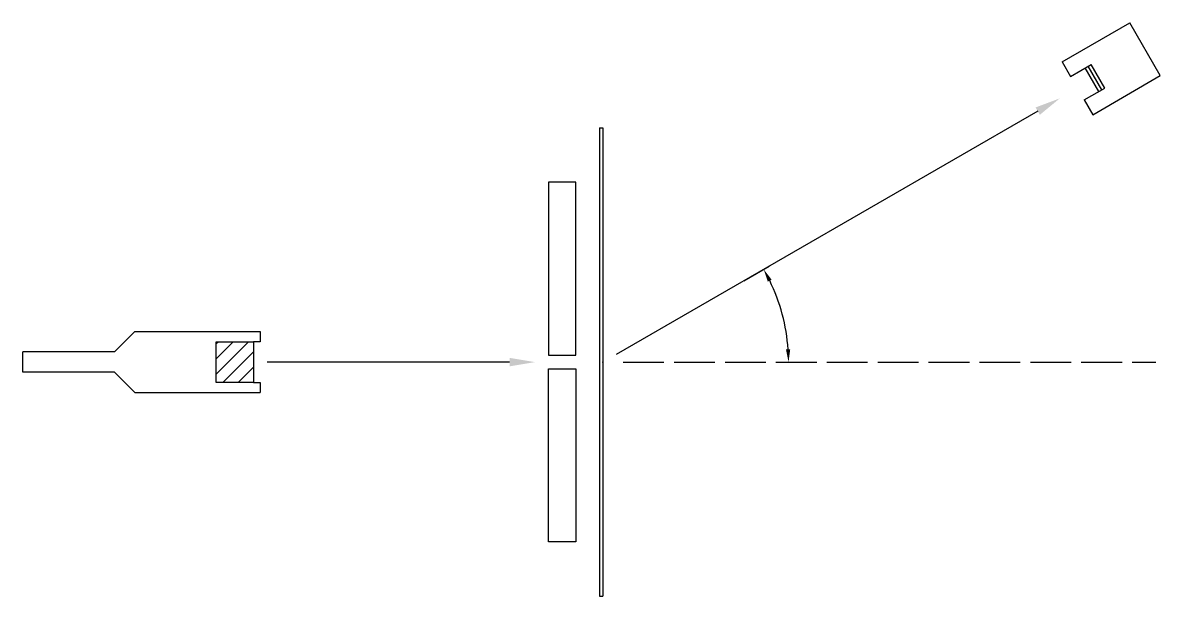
# Model space of a CAD drawing. Extents: x 34 to 369, y 39 to 208.
import ezdxf

# ---------------------------------------------------------------- set-up
doc = ezdxf.new("R2010")
doc.units = 0
doc.linetypes.add('ACAD_ISO02W100', pattern=[15, 12, -3])
doc.layers.get('0').update_dxf_attribs({"linetype": 'CONTINUOUS'})
doc.layers.get('DEFPOINTS').update_dxf_attribs({"linetype": 'CONTINUOUS'})

msp = doc.modelspace()

# ---------------------------------------------------------------- hatches: boundary and pattern name
h = msp.add_hatch()
h.set_pattern_fill('ANSI31', color=256, style=0)
h.paths.add_polyline_path([(102, 114), (102, 102), (91, 102), (91, 114)])

# ---------------------------------------------------------------- linework, layer by layer
for p, q in [((340.35, 196.5), (360.27, 208)), ((369.27, 192.41), (360.27, 208)), ((340.35, 196.5), (342.85, 192.17)), ((342.85, 192.17), (348.91, 195.67)), ((351.18, 187.74), (347.18, 194.67)), ((352.04, 188.24), (348.04, 195.17)), ((352.91, 188.74), (348.91, 195.67)), ((349.35, 180.91), (369.27, 192.41)), ((346.85, 185.24), (352.91, 188.74)), ((346.85, 185.24), (349.35, 180.91)), ((333.16, 181.96), (208.88, 110.21)), ((204, 177), (205, 177)), ((204, 177), (204, 39)), ((205, 177), (205, 39)), ((197, 161), (189, 161)), ((189, 161), (189, 110)), ((197, 110), (197, 161)), ((67, 117), (61, 111)), ((67, 117), (104, 117)), ((104, 114), (102, 114)), ((104, 117), (104, 114)), ((34, 105), (34, 111)), ((61, 111), (34, 111)), ((177.5, 108), (106, 108)), ((189, 110), (197, 110)), ((61, 105), (34, 105)), ((67, 99), (61, 105)), ((189, 55), (189, 106)), ((189, 106), (197, 106)), ((197, 106), (197, 55)), ((102, 102), (104, 102)), ((104, 102), (104, 99)), ((67, 99), (104, 99)), ((197, 55), (189, 55)), ((204, 39), (205, 39))]:
    msp.add_line(p, q)
at = {"color": 0, "linetype": 'BYBLOCK'}
msp.add_line((246.54, 131.95), (254.02, 136.26), dxfattribs=at)
at = {"linetype": 'ACAD_ISO02W100'}
msp.add_line((211, 108), (368, 108), dxfattribs=at)
msp.add_lwpolyline([(102, 114), (102, 102), (91, 102), (91, 114)], close=True)
at = {"color": 0, "linetype": 'BYBLOCK'}
msp.add_arc((205, 108), 54.71, 3.9281, 26.0344, dxfattribs=at)
msp.add_point((205, 108))
for points in [[(332.53, 183.04), (333.78, 180.87), (339.65, 185.71)], [(177.5, 109.25), (177.5, 106.75), (185, 108)]]:
    msp.add_solid(points)
for points in [[(253.61, 131.72), (254.71, 132.31), (252.4, 135.32)], [(260.2, 111.77), (258.96, 111.73), (259.71, 108)]]:
    msp.add_solid(points, dxfattribs=at)
at = {"layer": 'DEFPOINTS', "color": 0, "linetype": 'BYBLOCK'}
for p in [(258.88, 117.49), (205, 108), (250, 108)]:
    msp.add_point(p, dxfattribs=at)

doc.saveas('drawing.dxf')
